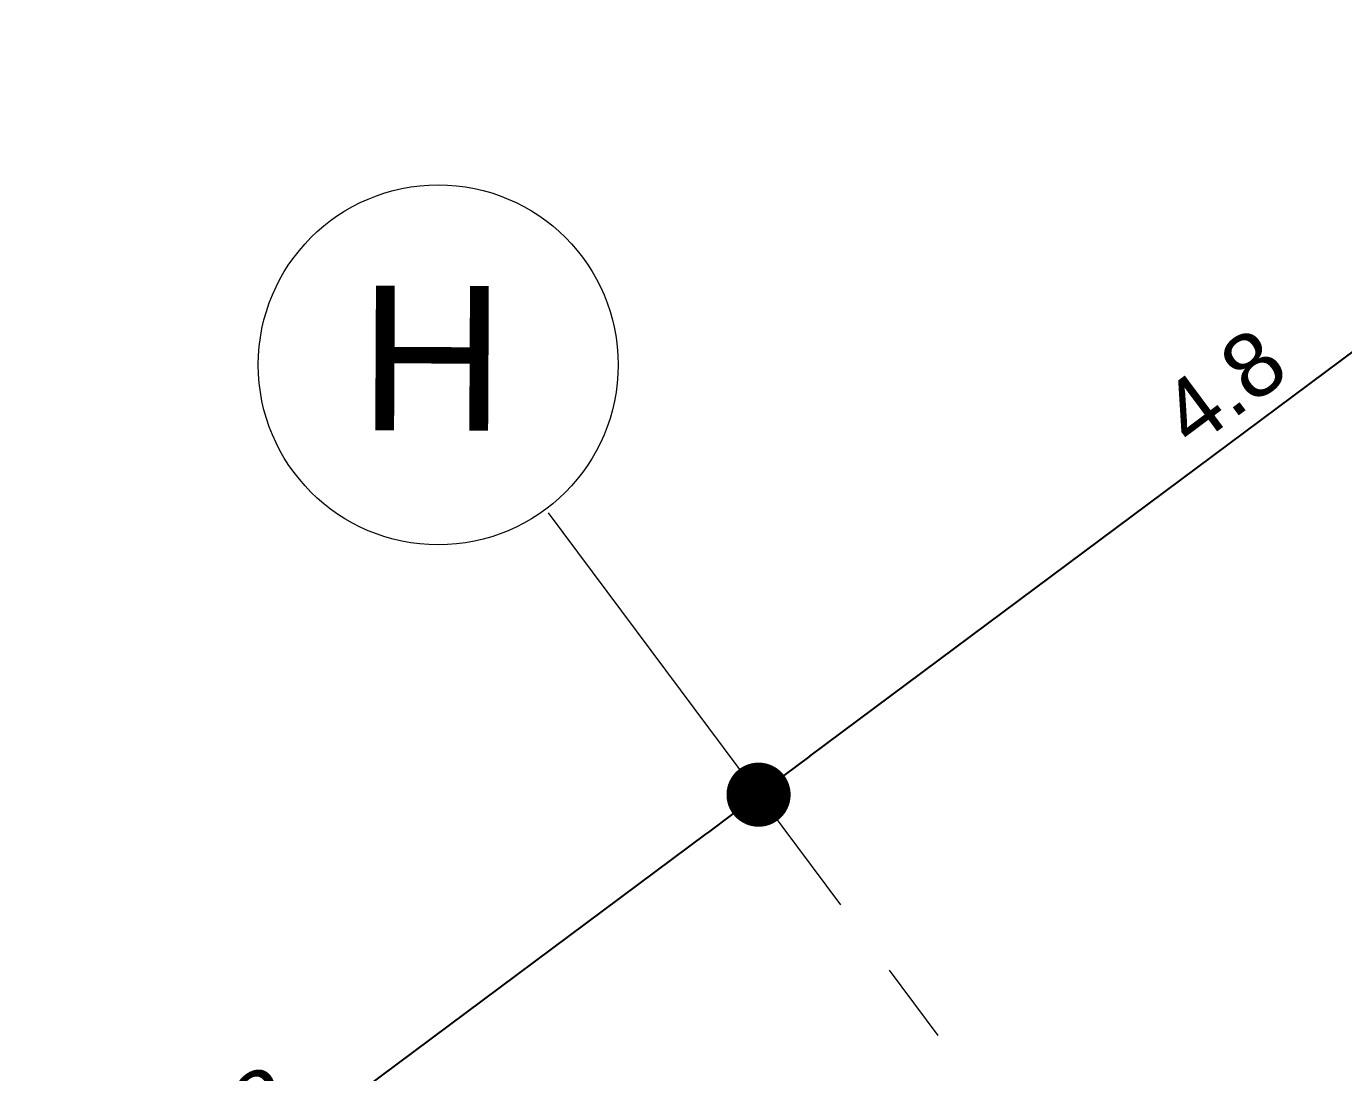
# Model space of a CAD drawing. Header units: metres. Extents: x -466 to 1322, y -1072 to 50.
# Drawn here: x 427.91 to 433.04, y -404.42 to -400.35 of the extents above; entities that cross this region are included whole.
import ezdxf

# ---------------------------------------------------------------- set-up
doc = ezdxf.new("R2010")
doc.units = ezdxf.units.M
doc.linetypes.add('CENTER2', pattern=[28.575, 19.05, -3.175, 3.175, -3.175])
for name, color, linetype, lineweight in [('A - TXT 100 -1', 2, 'Continuous', 0), ('A-COTAS', 41, 'Continuous', 0), ('A-EJES', 61, 'CENTER2', 0)]:
    doc.layers.add(name, color=color, linetype=linetype, lineweight=lineweight)
doc.styles.get("Standard").update_dxf_attribs({"font": 'arial.ttf'})
doc.styles.add('Style-Arial', font='arial.ttf')
doc.dimstyles.new('ISO-25', dxfattribs={"dimscale": 0.1, "dimtxt": 2.5, "dimasz": 2.5, "dimexe": 1.25, "dimexo": 0.625, "dimtad": 1, "dimdsep": 46, "dimtxsty": 'Standard', "dimblk": 'DOT', "dimcen": 2.5, "dimadec": 0, "dimazin": 0, "dimtfac": 1, "dimtmove": 0, "dimatfit": 3, "dimfxl": 1, "dimarcsym": 0})

# ---------------------------------------------------------------- blocks, each defined once
blk = doc.blocks.new('_Dot')
at = {"color": 0, "linetype": 'ByBlock', "lineweight": -2}
blk.add_line((-0.5, 0), (-1, 0), dxfattribs=at)
at = {"color": 0, "linetype": 'ByBlock', "const_width": 0.5}
blk.add_lwpolyline([(-0.25, 0, 1), (0.25, 0, 1)], format="xyb", close=True, dxfattribs=at)
blk = doc.blocks.new('*D111')
at = {"layer": 'A-COTAS', "color": 0, "lineweight": -2, "transparency": 16777216}
for p, q in [((430.7207, -403.2911), (430.6834, -403.241)), ((427.11, -406.0604), (430.5576, -403.4906)), ((426.8722, -406.1597), (426.8348, -406.1096))]:
    blk.add_line(p, q, dxfattribs=at)
at = {"layer": 'Defpoints', "color": 0, "transparency": 16777216}
for p in [(430.7581, -403.3412), (430.7581, -403.3412), (426.9095, -406.2098)]:
    blk.add_point(p, dxfattribs=at)
at = {"layer": 'A-COTAS', "color": 0, "lineweight": -2, "transparency": 16777216, "xscale": 0.25, "yscale": 0.25, "zscale": 0.25}
for p, rotation in [((430.7581, -403.3412), 36.6996102329027), ((426.9095, -406.2098), 216.6996102329027)]:
    blk.add_blockref('_Dot', p, dxfattribs=dict(at, rotation=rotation))
at = {"layer": 'A-COTAS', "color": 0, "transparency": 16777216, "insert": (428.7202, -404.623), "char_height": 0.25, "attachment_point": 5, "rotation": 36.6996}
blk.add_mtext('4.8', dxfattribs=at)
blk = doc.blocks.new('*D112')
at = {"layer": 'A-COTAS', "color": 0, "lineweight": -2, "transparency": 16777216}
for p, q in [((434.5693, -400.4225), (434.5319, -400.3724)), ((430.9585, -403.1918), (434.4062, -400.622)), ((430.7207, -403.2911), (430.6834, -403.241))]:
    blk.add_line(p, q, dxfattribs=at)
at = {"layer": 'Defpoints', "color": 0, "transparency": 16777216}
for p in [(434.6066, -400.4726), (434.6066, -400.4726), (430.7581, -403.3412)]:
    blk.add_point(p, dxfattribs=at)
at = {"layer": 'A-COTAS', "color": 0, "lineweight": -2, "transparency": 16777216, "xscale": 0.25, "yscale": 0.25, "zscale": 0.25}
for p, rotation in [((434.6066, -400.4726), 36.6996102329027), ((430.7581, -403.3412), 216.6996102329027)]:
    blk.add_blockref('_Dot', p, dxfattribs=dict(at, rotation=rotation))
at = {"layer": 'A-COTAS', "color": 0, "transparency": 16777216, "insert": (432.5687, -401.7545), "char_height": 0.25, "attachment_point": 5, "rotation": 36.6996}
blk.add_mtext('4.8', dxfattribs=at)

msp = doc.modelspace()

# ---------------------------------------------------------------- linework, layer by layer
at = {"layer": 'A - TXT 100 -1'}
msp.add_circle((429.5099, -401.6666), 0.7011, dxfattribs=at)
at = {"layer": 'A-EJES', "ltscale": 0.1}
msp.add_line((437.9089, -412.9349), (429.9289, -402.2288), dxfattribs=at)

# ---------------------------------------------------------------- texts
at = {"layer": 'A - TXT 100 -1', "style": 'Style-Arial'}
msp.add_text('H', height=0.5637, rotation=359.7227, dxfattribs=at).set_placement((429.2, -401.9212))

# ---------------------------------------------------------------- dimensions: what is measured, and where the dimension line sits
at = {"layer": 'A-COTAS'}
for base, p1, p2, picture, middle in [((434.6066, -400.4726), (430.7581, -403.3412), (434.6066, -400.4726), '*D112', (432.5687, -401.7545)), ((430.7581, -403.3412), (426.9095, -406.2098), (430.7581, -403.3412), '*D111', (428.7202, -404.623))]:
    dim = msp.add_linear_dim(base=base, p1=p1, p2=p2, angle=36.6996, dimstyle='ISO-25', override={"dimtmove": 1}, dxfattribs=at)
    dim.commit()
    dim.dimension.update_dxf_attribs({"geometry": picture, "text_midpoint": middle})

doc.saveas('drawing.dxf')
